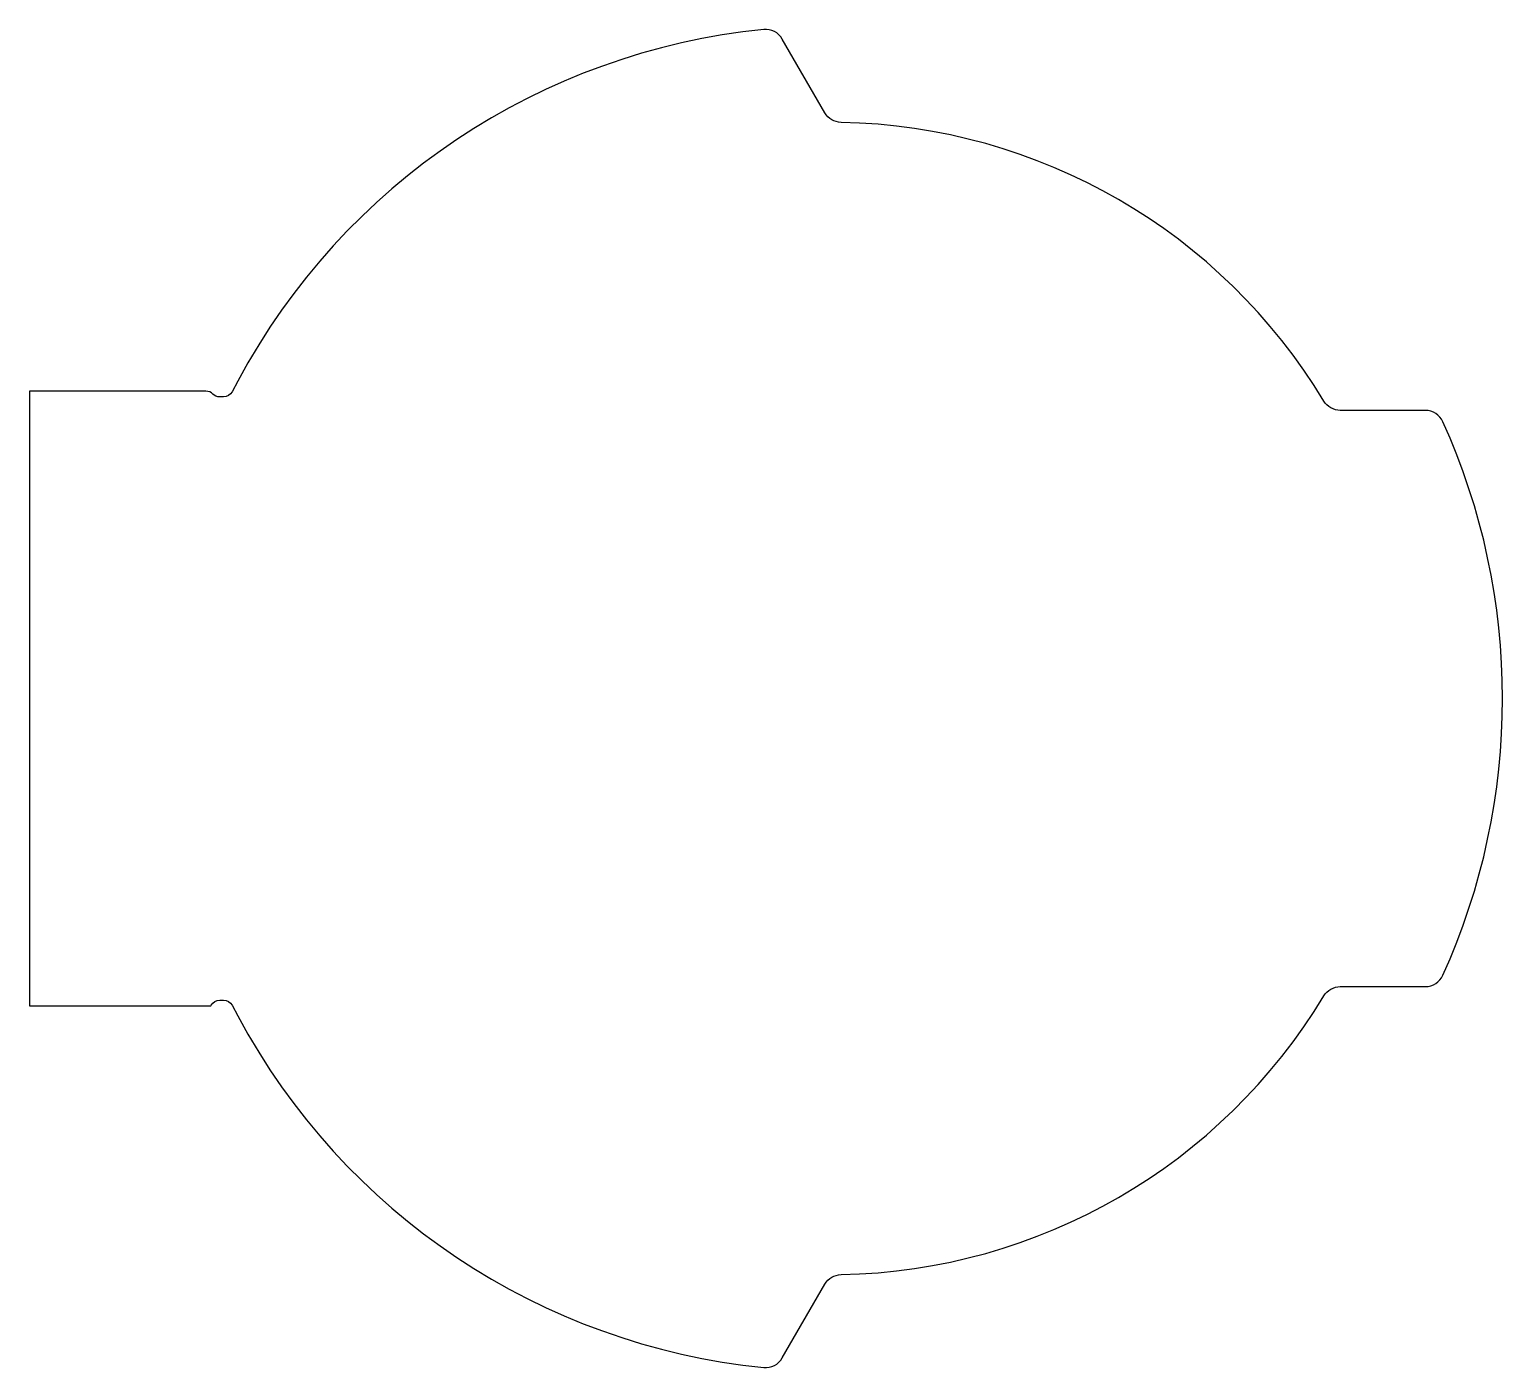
# Model space of a CAD drawing. Header units: millimetres. Extents: x -41.7 to 35, y -34.8 to 34.8.
import ezdxf

# ---------------------------------------------------------------- set-up
doc = ezdxf.new("R2010")
doc.units = ezdxf.units.MM

msp = doc.modelspace()

# ---------------------------------------------------------------- linework, layer by layer
msp.add_lwpolyline([(-32.256, -16), (-32.237, -15.964, -0.276485), (-31.796, -15.7), (-31.595, -15.7, -0.276485), (-31.154, -15.964), (-30.852, -16.528, 0.249963), (-3.467, -34.828, 0.294716), (-2.502, -34.333), (-0.286, -30.495, -0.262938), (0.562, -29.995, 0.257938), (25.695, -15.484, -0.262938), (26.552, -15), (30.984, -15, 0.294716), (31.895, -14.412, 0.215438), (31.895, 14.412, 0.294716), (30.984, 15), (26.552, 15, -0.262938), (25.695, 15.484, 0.257938), (0.562, 29.995, -0.262938), (-0.286, 30.495), (-2.502, 34.333, 0.294716), (-3.467, 34.828, 0.249963), (-30.852, 16.528), (-31.154, 15.964, -0.276485), (-31.595, 15.7), (-31.796, 15.7, -0.201513), (-32.153, 15.85, 0.201513), (-32.51, 16), (-41.7, 16), (-41.7, -16)], format="xyb", close=True)

doc.saveas('drawing.dxf')
